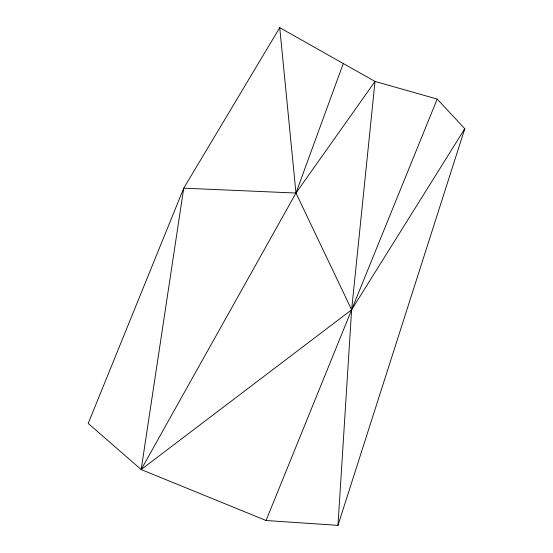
<?xml version="1.0" encoding="UTF-8"?>
<svg xmlns="http://www.w3.org/2000/svg" width="553" height="553" viewBox="0 0 553 553"><rect width="100%" height="100%" fill="white"/><g stroke="black" fill="none" stroke-linecap="round" stroke-linejoin="round"><path stroke-width="0.83" d="M337.98 525.35L351.625 309.791L375.031 81.443L279.735 27.65L183.734 188.172L88.204 423.432L141.167 469.552L266.055 520.511L337.98 525.35L464.796 128.711L437.188 99.07L375.031 81.443L295.973 193.045L141.167 469.552L351.625 309.791L464.796 128.711L463.614 131.02M141.167 469.552L183.734 188.172L295.973 193.045L351.625 309.791M343.268 63.512L295.973 193.045L279.735 27.65M266.055 520.511L437.188 99.07"/></g></svg>
